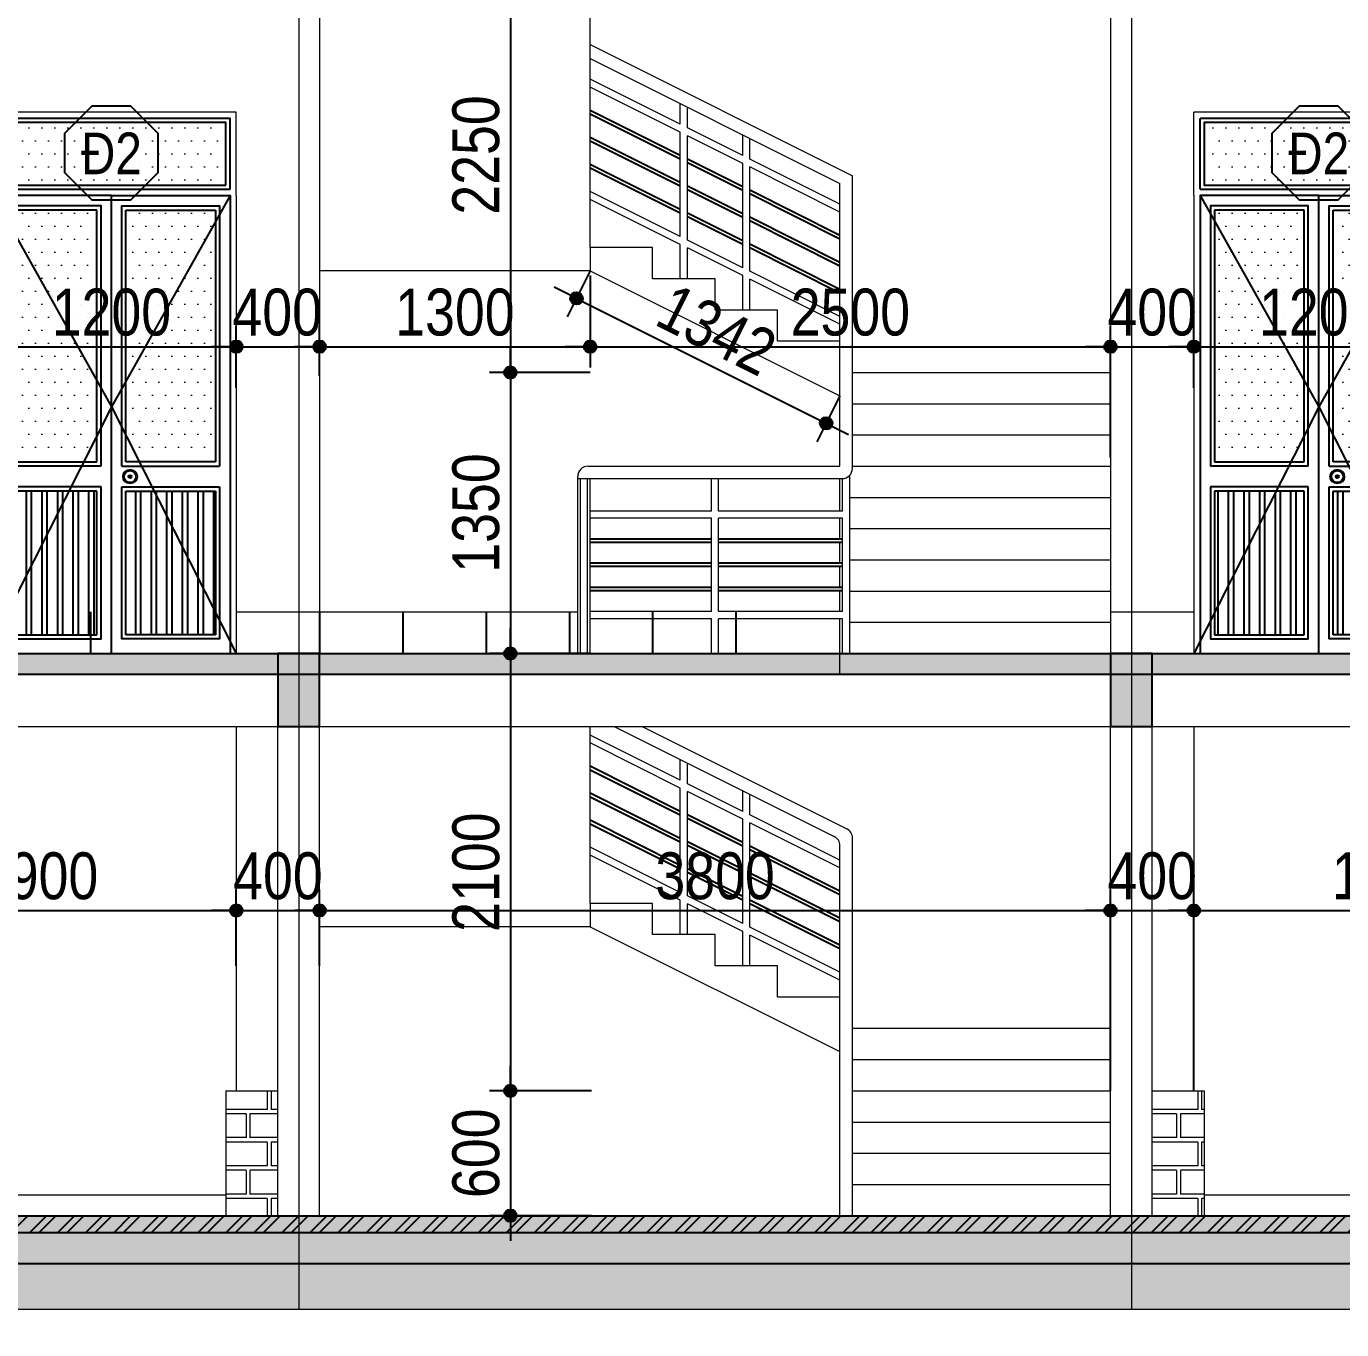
# Model space of a CAD drawing. Extents: x -79995 to 347433, y -157641 to 104789.
# Drawn here: x 90 to 6409, y -94928 to -88668 of the extents above; entities that cross this region are included whole.
import ezdxf
from ezdxf.enums import TextEntityAlignment as Align

# ---------------------------------------------------------------- set-up
doc = ezdxf.new("R2010")
doc.units = 0
doc.linetypes.add('ACAD_ISO10W100', pattern=[18, 12, -3, 0, -3])
doc.layers.get('DEFPOINTS').update_dxf_attribs({"linetype": 'CONTINUOUS'})
for name, color, linetype in [('009', 251, 'CONTINUOUS'), ('04', 4, 'CONTINUOUS'), ('DIM', 1, 'CONTINUOUS'), ('DOOR', 20, 'CONTINUOUS'), ('HACTH', 8, 'CONTINUOUS'), ('HATCH', 8, 'CONTINUOUS'), ('TAGS', 60, 'CONTINUOUS'), ('TUONG', 131, 'CONTINUOUS')]:
    doc.layers.add(name, color=color, linetype=linetype)
for name, color, linetype, lineweight in [('HACHT', 8, 'CONTINUOUS', 5), ('kinh', 153, 'CONTINUOUS', 13), ('NET-THAY', 2, 'CONTINUOUS', 13), ('TRUC', 24, 'CONTINUOUS', 0)]:
    doc.layers.add(name, color=color, linetype=linetype, lineweight=lineweight)
doc.styles.add('HEL-CONDENSE', font='')
doc.styles.add('VNI-HELVE-CONDENSEN', font='')
doc.styles.get('HEL-CONDENSE').set_extended_font_data('VNI-Helve-Condense')
doc.styles.get('VNI-HELVE-CONDENSEN').set_extended_font_data('VNI-Helve-Condense')
doc.dimstyles.new('D100', dxfattribs={"dimtxt": 225, "dimasz": 1.2, "dimexe": 100, "dimexo": 0, "dimgap": 50, "dimtad": 1, "dimdec": 0, "dimzin": 13, "dimdsep": 46, "dimtxsty": 'HEL-CONDENSE', "dimblk": 'D50', "dimcen": 0, "dimclrd": 1, "dimclre": 1, "dimclrt": 7, "dimadec": 0, "dimazin": 0, "dimtfac": 1, "dimtdec": 0, "dimtmove": 0, "dimatfit": 3, "dimldrblk": 'D50', "dimfxl": 1, "dimtolj": 1, "dimtzin": 13, "dimarcsym": 0})
pattern_1 = [(50, (-1313457.57, -279610.98), (182.184669, -15.939086), [19.05, -209.55]), (355, (-1313457.57, -279610.98), (-35.242826, 191.056643), [15.24, -167.64]), (100.451, (-1313442.39, -279612.3), (146.942502, 175.116688), [16.19, -178.09]), (46.1842, (-1313457.57, -279560.18), (271.07904, -42.042328), [28.575, -314.325]), (96.6356, (-1313434.98, -279563.68), (237.404234, 247.425556), [24.285, -267.135]), (351.184, (-1313457.57, -279560.18), (237.404606, 247.42512), [22.86, -251.46]), (21, (-1313432.17, -279572.88), (151.61488, -102.265519), [19.05, -209.55]), (326, (-1313432.17, -279572.88), (61.802028, 184.187966), [15.24, -167.64]), (71.4514, (-1313419.54, -279581.4), (213.41649, 81.922858), [16.19, -178.09]), (37.5, (-1313457.57, -279610.975), (3.0886033, 84.555039), [0, -165.608, 0, -170.18, 0, -168.275]), (7.5, (-1313457.57, -279610.975), (66.8196625, 100.180575), [0, -97.028, 0, -161.798, 0, -64.135]), (327.5, (-1313514.21, -279610.975), (135.590595, -5.728744), [0, -63.5, 0, -198.12, 0, -262.89]), (317.5, (-1313539.61, -279610.98), (148.129181, 25.426491), [0, -82.55, 0, -131.572, 0, -186.69])]
pattern_2 = [(37.5, (-1313457.57, -279610.975), (-3.2000626, 97.8826475), [0, -77.216, 0, -86.36, 0, -82.55]), (7.5, (-1313457.57, -279610.98), (89.904657, 143.36502), [0, -41.656, 0, -69.596, 0, -26.67]), (327.5, (-1313520.05, -279610.975), (158.198474, 0.287437), [0, -25.4, 0, -91.44, 0, -119.38]), (317.5, (-1313520.05, -279610.98), (152.71129, 44.585865), [0, -12.7, 0, -59.944, 0, -68.58])]
pattern_3 = [(45, (-1313457.57, -279610.975), (-67.351921, 67.351921), []), (45, (-1313412.67, -279610.975), (-67.351921, 67.351921), [])]
pattern_4 = [(180, (-1313457.57, -279910.98), (-3e-14, -270.968), [387.35, -19.05]), (180, (-1313457.57, -280025.28), (-3e-14, -270.968), [387.35, -19.05]), (180, (-1313559.17, -280046.46), (-3e-14, -270.968), [184.15, -19.05]), (180, (-1313559.17, -280160.76), (-3e-14, -270.968), [184.15, -19.05]), (270, (-1313457.57, -279910.98), (406.4, -7e-14), [114.3, -156.6672]), (270, (-1313438.5, -279910.98), (406.4, -7e-14), [114.3, -156.6672]), (270, (-1313559.17, -280046.46), (203.2, -4e-14), [114.3, -156.6672]), (270, (-1313540.12, -280046.46), (203.2, -4e-14), [114.3, -156.6672])]

# ---------------------------------------------------------------- blocks, each defined once
blk = doc.blocks.new('KH-CUADI')
at = {"layer": 'TAGS'}
blk.add_lwpolyline([(-124.3, 300), (-300, 124.3), (-300, -124.3), (-124.3, -300), (124.3, -300), (300, -124.3), (300, 124.3), (124.3, 300)], close=True, dxfattribs=at)
at = {"layer": 'TAGS', "style": 'VNI-HELVE-CONDENSEN'}
blk.add_attdef('D', text='', height=300, dxfattribs=at).set_placement((0, 0), align=Align.MIDDLE)
blk = doc.blocks.new('7')
at = {"layer": 'HATCH', "ltscale": 0.5}
h = blk.add_hatch(dxfattribs=at)
h.set_pattern_fill('ANSI32', color=256, scale=200, angle=45, style=0)
h.set_pattern_definition([(90, (-531059.8, 53674.22), (-75, 1e-14), []), (90, (-531034.8, 53699.22), (-75, 1e-14), [])])
h.paths.add_polyline_path([(-394.9, -1820), (-530, -1820), (-530, -2510), (-100, -2510), (-100, -2402.5)])
h.paths.add_polyline_path([(-100, -1820), (-394.9, -1820), (-100, -2402.5)], flags=17)
h.paths.add_polyline_path([(-670, -1820), (-805.1, -1820), (-1100, -2402.5), (-1100, -2510), (-670, -2510)])
h.paths.add_polyline_path([(-805.1, -1820), (-1100, -1820), (-1100, -2402.5)])
at = {"layer": 'kinh', "ltscale": 0.5}
h = blk.add_hatch(dxfattribs=at)
h.set_pattern_fill('DOTS', color=256, scale=1000, style=0)
h.set_pattern_definition([(0, (45757.98, -347217.66), (31.25, 62.5), [0, -62.5])])
h.paths.add_polyline_path([(-1140, -60), (-1140, -340), (-60, -340), (-60, -60)])
h = blk.add_hatch(dxfattribs=at)
h.set_pattern_fill('DOTS', color=256, scale=1000, style=0)
h.set_pattern_definition([(0, (45757.98, -347190.17), (31.25, 62.5), [0, -62.5])])
h.paths.add_polyline_path([(-1100, -472.5), (-1100, -1652.5), (-700, -1652.5), (-700, -472.5)])
h.paths.add_polyline_path([(-100, -1652.5), (-100, -472.5), (-500, -472.5), (-500, -1652.5)])
at = {"layer": 'DOOR'}
for p, q in [((-650, -1700), (-1120, -1700)), ((-550, -1700), (-80, -1700)), ((-650, -1800), (-1120, -1800)), ((-550, -1800), (-80, -1800))]:
    blk.add_line(p, q, dxfattribs=at)
for points in [[(-30, -370), (-30, -30), (-1170, -30)], [(-1170, -370), (-1170, -30)], [(-1170, -370), (-30, -370)], [(-600, -2600), (-600, -400), (-1170, -400), (-1170, -2600)], [(-600, -2600), (-600, -400), (-30, -400), (-30, -2600)], [(-650, -1700), (-650, -450), (-1120, -450), (-1120, -1700)], [(-550, -1700), (-550, -450), (-80, -450), (-80, -1700)], [(-1120, -1800), (-1120, -2530), (-650, -2530), (-650, -1800)], [(-80, -1800), (-80, -2530), (-550, -2530), (-550, -1800)]]:
    blk.add_lwpolyline(points, dxfattribs=at)
at = {"layer": 'HACTH'}
blk.add_lwpolyline([(-50, -350), (-50, -50), (-1150, -50), (-1150, -350), (-50, -350)], close=True, dxfattribs=at)
for points in [[(-1170, -400), (-600, -1415), (-1200, -2600)], [(-30, -400), (-600, -1415), (0, -2600)]]:
    blk.add_lwpolyline(points, dxfattribs=at)
for radius in [28.7, 7.25]:
    blk.add_circle((-510.6, -1750), radius, dxfattribs=at)
at = {"layer": 'HATCH'}
for p, q in [((-670, -470), (-1100, -470)), ((-1100, -470), (-1100, -1680)), ((-670, -1680), (-670, -470)), ((-530, -1680), (-530, -470)), ((-530, -470), (-100, -470)), ((-100, -470), (-100, -1680)), ((-1100, -1680), (-670, -1680)), ((-100, -1680), (-530, -1680)), ((-1100, -1820), (-1100, -2510)), ((-670, -1820), (-1100, -1820)), ((-670, -2510), (-670, -1820)), ((-530, -2510), (-530, -1820)), ((-530, -1820), (-100, -1820)), ((-100, -1820), (-100, -2510)), ((-1100, -2510), (-670, -2510)), ((-100, -2510), (-530, -2510))]:
    blk.add_line(p, q, dxfattribs=at)
at = {"layer": 'NET-THAY'}
for p, q in [((-1200, -400), (-1200, -2600)), ((0, -400), (0, -2600)), ((-600, -2600), (-1200, -2600)), ((-600, -2600), (0, -2600))]:
    blk.add_line(p, q, dxfattribs=at)
for points in [[(0, -400), (0, 0), (-1200, 0)], [(-1200, -400), (-1200, 0)], [(-505.4, -1750), (-514.7, -1750)]]:
    blk.add_lwpolyline(points, dxfattribs=at)
blk.add_circle((-510.6, -1750), 35.2, dxfattribs=at)
at = {"layer": 'TAGS', "linetype": 'Continuous'}
ref = blk.add_blockref('KH-CUADI', (-600.1, -196.3), dxfattribs=dict(at, xscale=0.75, yscale=0.75, zscale=0.75, rotation=180))
ref.add_attrib('D', 'Ñ2', dxfattribs={"color": 7, "height": 200, "style": 'VNI-HELVE-CONDENSEN'}).set_placement((-600.1, -196.3), align=Align.MIDDLE)
blk = doc.blocks.new('D50')
at = {"layer": 'DIM'}
blk.add_hatch(color=256, dxfattribs=at).paths.add_polyline_path([(25, 0, 1), (-25, 0, 1)])
blk.add_line((25, 0), (100, 0), dxfattribs=at)
blk.add_circle((0, 0), 25, dxfattribs=at)
blk = doc.blocks.new('*D1190')
at = {"layer": 'DEFPOINTS', "color": 0, "linetype": 'Continuous', "transparency": 16777216}
for p in [(1098.5, -90207.2), (-101.5, -90403.8), (1098.5, -90403.8)]:
    blk.add_point(p, dxfattribs=at)
at = {"layer": 'DIM', "color": 1, "linetype": 'Continuous', "lineweight": -2, "transparency": 16777216}
for p, q in [((-101.5, -90403.8), (-101.5, -90107.2)), ((1098.5, -90403.8), (1098.5, -90107.2)), ((-100.3, -90207.2), (1097.3, -90207.2))]:
    blk.add_line(p, q, dxfattribs=at)
at = {"layer": 'DIM', "color": 1, "linetype": 'Continuous', "lineweight": -2, "transparency": 16777216, "xscale": 1.199999999999999, "yscale": 1.199999999999999, "zscale": 1.199999999999999, "rotation": 180}
blk.add_blockref('D50', (-101.5, -90207.2), dxfattribs=at)
at = {"layer": 'DIM', "color": 1, "linetype": 'Continuous', "lineweight": -2, "transparency": 16777216, "xscale": 1.199999999999999, "yscale": 1.199999999999999, "zscale": 1.199999999999999}
blk.add_blockref('D50', (1098.5, -90207.2), dxfattribs=at)
at = {"layer": 'DIM', "color": 7, "linetype": 'Continuous', "transparency": 16777216, "insert": (498.5, -90042.3), "char_height": 225, "attachment_point": 5, "style": 'HEL-CONDENSE'}
blk.add_mtext('\\A1;1200', dxfattribs=at)
blk = doc.blocks.new('*D1191')
at = {"layer": 'DEFPOINTS', "color": 0, "linetype": 'Continuous', "transparency": 16777216}
for p in [(1498.5, -90207.2), (1498.5, -90347.4), (1098.5, -90403.8)]:
    blk.add_point(p, dxfattribs=at)
at = {"layer": 'DIM', "color": 1, "linetype": 'Continuous', "lineweight": -2, "transparency": 16777216}
for p, q in [((1098.5, -90403.8), (1098.5, -90107.2)), ((1498.5, -90347.4), (1498.5, -90107.2)), ((1099.7, -90207.2), (1497.3, -90207.2))]:
    blk.add_line(p, q, dxfattribs=at)
at = {"layer": 'DIM', "color": 1, "linetype": 'Continuous', "lineweight": -2, "transparency": 16777216, "xscale": 1.199999999999999, "yscale": 1.199999999999999, "zscale": 1.199999999999999, "rotation": 180}
blk.add_blockref('D50', (1098.5, -90207.2), dxfattribs=at)
at = {"layer": 'DIM', "color": 1, "linetype": 'Continuous', "lineweight": -2, "transparency": 16777216, "xscale": 1.199999999999999, "yscale": 1.199999999999999, "zscale": 1.199999999999999}
blk.add_blockref('D50', (1498.5, -90207.2), dxfattribs=at)
at = {"layer": 'DIM', "color": 7, "linetype": 'Continuous', "transparency": 16777216, "insert": (1295.1, -90042.3), "char_height": 225, "attachment_point": 5, "style": 'HEL-CONDENSE'}
blk.add_mtext('\\A1;400', dxfattribs=at)
blk = doc.blocks.new('*D1192')
at = {"layer": 'DEFPOINTS', "color": 0, "linetype": 'Continuous', "transparency": 16777216}
for p in [(2798.5, -89865), (2798.5, -90207.2), (1498.5, -90347.4)]:
    blk.add_point(p, dxfattribs=at)
at = {"layer": 'DIM', "color": 1, "linetype": 'Continuous', "lineweight": -2, "transparency": 16777216}
for p, q in [((2798.5, -89865), (2798.5, -90307.2)), ((1498.5, -90347.4), (1498.5, -90107.2)), ((1499.7, -90207.2), (2797.3, -90207.2))]:
    blk.add_line(p, q, dxfattribs=at)
at = {"layer": 'DIM', "color": 1, "linetype": 'Continuous', "lineweight": -2, "transparency": 16777216, "xscale": 1.199999999999999, "yscale": 1.199999999999999, "zscale": 1.199999999999999, "rotation": 180}
blk.add_blockref('D50', (1498.5, -90207.2), dxfattribs=at)
at = {"layer": 'DIM', "color": 1, "linetype": 'Continuous', "lineweight": -2, "transparency": 16777216, "xscale": 1.199999999999999, "yscale": 1.199999999999999, "zscale": 1.199999999999999}
blk.add_blockref('D50', (2798.5, -90207.2), dxfattribs=at)
at = {"layer": 'DIM', "color": 7, "linetype": 'Continuous', "transparency": 16777216, "insert": (2148.5, -90042.3), "char_height": 225, "attachment_point": 5, "style": 'HEL-CONDENSE'}
blk.add_mtext('\\A1;1300', dxfattribs=at)
blk = doc.blocks.new('*D1193')
at = {"layer": 'DEFPOINTS', "color": 0, "linetype": 'Continuous', "transparency": 16777216}
for p in [(2798.5, -89865), (5298.5, -90207.2), (5298.5, -90739.5)]:
    blk.add_point(p, dxfattribs=at)
at = {"layer": 'DIM', "color": 1, "linetype": 'Continuous', "lineweight": -2, "transparency": 16777216}
for p, q in [((2798.5, -89865), (2798.5, -90307.2)), ((5298.5, -90739.5), (5298.5, -90107.2)), ((2799.7, -90207.2), (5297.3, -90207.2))]:
    blk.add_line(p, q, dxfattribs=at)
at = {"layer": 'DIM', "color": 1, "linetype": 'Continuous', "lineweight": -2, "transparency": 16777216, "xscale": 1.199999999999999, "yscale": 1.199999999999999, "zscale": 1.199999999999999, "rotation": 180}
blk.add_blockref('D50', (2798.5, -90207.2), dxfattribs=at)
at = {"layer": 'DIM', "color": 1, "linetype": 'Continuous', "lineweight": -2, "transparency": 16777216, "xscale": 1.199999999999999, "yscale": 1.199999999999999, "zscale": 1.199999999999999}
blk.add_blockref('D50', (5298.5, -90207.2), dxfattribs=at)
at = {"layer": 'DIM', "color": 7, "linetype": 'Continuous', "transparency": 16777216, "insert": (4048.5, -90042.3), "char_height": 225, "attachment_point": 5, "style": 'HEL-CONDENSE'}
blk.add_mtext('\\A1;2500', dxfattribs=at)
blk = doc.blocks.new('*D1194')
at = {"layer": 'DEFPOINTS', "color": 0, "linetype": 'Continuous', "transparency": 16777216}
for p in [(5698.5, -90207.2), (5698.5, -90403.8), (5298.5, -90739.5)]:
    blk.add_point(p, dxfattribs=at)
at = {"layer": 'DIM', "color": 1, "linetype": 'Continuous', "lineweight": -2, "transparency": 16777216}
for p, q in [((5298.5, -90739.5), (5298.5, -90107.2)), ((5698.5, -90403.8), (5698.5, -90107.2)), ((5299.7, -90207.2), (5697.3, -90207.2))]:
    blk.add_line(p, q, dxfattribs=at)
at = {"layer": 'DIM', "color": 1, "linetype": 'Continuous', "lineweight": -2, "transparency": 16777216, "xscale": 1.199999999999999, "yscale": 1.199999999999999, "zscale": 1.199999999999999, "rotation": 180}
blk.add_blockref('D50', (5298.5, -90207.2), dxfattribs=at)
at = {"layer": 'DIM', "color": 1, "linetype": 'Continuous', "lineweight": -2, "transparency": 16777216, "xscale": 1.199999999999999, "yscale": 1.199999999999999, "zscale": 1.199999999999999}
blk.add_blockref('D50', (5698.5, -90207.2), dxfattribs=at)
at = {"layer": 'DIM', "color": 7, "linetype": 'Continuous', "transparency": 16777216, "insert": (5498.5, -90042.3), "char_height": 225, "attachment_point": 5, "style": 'HEL-CONDENSE'}
blk.add_mtext('\\A1;400', dxfattribs=at)
blk = doc.blocks.new('*D1195')
at = {"layer": 'DEFPOINTS', "color": 0, "linetype": 'Continuous', "transparency": 16777216}
for p in [(6898.5, -90207.2), (5698.5, -90403.8), (6898.5, -90654.5)]:
    blk.add_point(p, dxfattribs=at)
at = {"layer": 'DIM', "color": 1, "linetype": 'Continuous', "lineweight": -2, "transparency": 16777216}
for p, q in [((5698.5, -90403.8), (5698.5, -90107.2)), ((6898.5, -90654.5), (6898.5, -90107.2)), ((5699.7, -90207.2), (6897.3, -90207.2))]:
    blk.add_line(p, q, dxfattribs=at)
at = {"layer": 'DIM', "color": 1, "linetype": 'Continuous', "lineweight": -2, "transparency": 16777216, "xscale": 1.199999999999999, "yscale": 1.199999999999999, "zscale": 1.199999999999999, "rotation": 180}
blk.add_blockref('D50', (5698.5, -90207.2), dxfattribs=at)
at = {"layer": 'DIM', "color": 1, "linetype": 'Continuous', "lineweight": -2, "transparency": 16777216, "xscale": 1.199999999999999, "yscale": 1.199999999999999, "zscale": 1.199999999999999}
blk.add_blockref('D50', (6898.5, -90207.2), dxfattribs=at)
at = {"layer": 'DIM', "color": 7, "linetype": 'Continuous', "transparency": 16777216, "insert": (6298.5, -90042.3), "char_height": 225, "attachment_point": 5, "style": 'HEL-CONDENSE'}
blk.add_mtext('\\A1;1200', dxfattribs=at)
blk = doc.blocks.new('*D1201')
at = {"layer": 'DEFPOINTS', "color": 0, "linetype": 'Continuous', "transparency": 16777216}
for p in [(2564.1, -88080.7), (2415.3, -90330.7), (2798.2, -90330.7)]:
    blk.add_point(p, dxfattribs=at)
at = {"layer": 'DIM', "color": 1, "linetype": 'Continuous', "lineweight": -2, "transparency": 16777216}
for p, q in [((2564.1, -88080.7), (2315.3, -88080.7)), ((2415.3, -88081.9), (2415.3, -90329.5)), ((2798.2, -90330.7), (2315.3, -90330.7))]:
    blk.add_line(p, q, dxfattribs=at)
at = {"layer": 'DIM', "color": 1, "linetype": 'Continuous', "lineweight": -2, "transparency": 16777216, "xscale": 1.199999999999999, "yscale": 1.199999999999999, "zscale": 1.199999999999999}
for p, rotation in [((2415.3, -88080.7), 90), ((2415.3, -90330.7), 270)]:
    blk.add_blockref('D50', p, dxfattribs=dict(at, rotation=rotation))
at = {"layer": 'DIM', "color": 7, "linetype": 'Continuous', "transparency": 16777216, "insert": (2250.4, -89286.3), "char_height": 225, "attachment_point": 5, "rotation": 90, "style": 'HEL-CONDENSE'}
blk.add_mtext('\\A1;2250', dxfattribs=at)
blk = doc.blocks.new('*D1202')
at = {"layer": 'DEFPOINTS', "color": 0, "linetype": 'Continuous', "transparency": 16777216}
for p in [(2798.2, -90330.7), (2415.3, -91680.7), (2799.6, -91680.7)]:
    blk.add_point(p, dxfattribs=at)
at = {"layer": 'DIM', "color": 1, "linetype": 'Continuous', "lineweight": -2, "transparency": 16777216}
for p, q in [((2798.2, -90330.7), (2315.3, -90330.7)), ((2415.3, -90331.9), (2415.3, -91679.5)), ((2799.6, -91680.7), (2315.3, -91680.7))]:
    blk.add_line(p, q, dxfattribs=at)
at = {"layer": 'DIM', "color": 1, "linetype": 'Continuous', "lineweight": -2, "transparency": 16777216, "xscale": 1.199999999999999, "yscale": 1.199999999999999, "zscale": 1.199999999999999}
for p, rotation in [((2415.3, -90330.7), 90), ((2415.3, -91680.7), 270)]:
    blk.add_blockref('D50', p, dxfattribs=dict(at, rotation=rotation))
at = {"layer": 'DIM', "color": 7, "linetype": 'Continuous', "transparency": 16777216, "insert": (2250.4, -91005.7), "char_height": 225, "attachment_point": 5, "rotation": 90, "style": 'HEL-CONDENSE'}
blk.add_mtext('\\A1;1350', dxfattribs=at)
blk = doc.blocks.new('*D1203')
at = {"layer": 'DEFPOINTS', "color": 0, "linetype": 'Continuous', "transparency": 16777216}
for p in [(2799.6, -91680.7), (2415.3, -93780.7), (2805.3, -93780.7)]:
    blk.add_point(p, dxfattribs=at)
at = {"layer": 'DIM', "color": 1, "linetype": 'Continuous', "lineweight": -2, "transparency": 16777216}
for p, q in [((2799.6, -91680.7), (2315.3, -91680.7)), ((2415.3, -91681.9), (2415.3, -93779.5)), ((2805.3, -93780.7), (2315.3, -93780.7))]:
    blk.add_line(p, q, dxfattribs=at)
at = {"layer": 'DIM', "color": 1, "linetype": 'Continuous', "lineweight": -2, "transparency": 16777216, "xscale": 1.199999999999999, "yscale": 1.199999999999999, "zscale": 1.199999999999999}
for p, rotation in [((2415.3, -91680.7), 90), ((2415.3, -93780.7), 270)]:
    blk.add_blockref('D50', p, dxfattribs=dict(at, rotation=rotation))
at = {"layer": 'DIM', "color": 7, "linetype": 'Continuous', "transparency": 16777216, "insert": (2250.4, -92730.7), "char_height": 225, "attachment_point": 5, "rotation": 90, "style": 'HEL-CONDENSE'}
blk.add_mtext('\\A1;2100', dxfattribs=at)
blk = doc.blocks.new('*D1204')
at = {"layer": 'DEFPOINTS', "color": 0, "linetype": 'Continuous', "transparency": 16777216}
for p in [(2805.3, -93780.7), (2415.3, -94380.7), (2805.3, -94380.7)]:
    blk.add_point(p, dxfattribs=at)
at = {"layer": 'DIM', "color": 1, "linetype": 'Continuous', "lineweight": -2, "transparency": 16777216}
for p, q in [((2805.3, -93780.7), (2315.3, -93780.7)), ((2415.3, -93781.9), (2415.3, -94379.5)), ((2805.3, -94380.7), (2315.3, -94380.7))]:
    blk.add_line(p, q, dxfattribs=at)
at = {"layer": 'DIM', "color": 1, "linetype": 'Continuous', "lineweight": -2, "transparency": 16777216, "xscale": 1.199999999999999, "yscale": 1.199999999999999, "zscale": 1.199999999999999}
for p, rotation in [((2415.3, -93780.7), 90), ((2415.3, -94380.7), 270)]:
    blk.add_blockref('D50', p, dxfattribs=dict(at, rotation=rotation))
at = {"layer": 'DIM', "color": 7, "linetype": 'Continuous', "transparency": 16777216, "insert": (2250.4, -94080.7), "char_height": 225, "attachment_point": 5, "rotation": 90, "style": 'HEL-CONDENSE'}
blk.add_mtext('\\A1;600', dxfattribs=at)
blk = doc.blocks.new('*D1267')
at = {"layer": 'DEFPOINTS', "color": 0, "linetype": 'Continuous', "transparency": 16777216}
for p in [(7548.5, -94759.6), (5748.5, -95245.6), (7548.5, -95631.5)]:
    blk.add_point(p, dxfattribs=at)
at = {"layer": 'DIM', "color": 1, "linetype": 'Continuous', "lineweight": -2, "transparency": 16777216}
for p, q in [((7548.5, -94759.6), (7548.5, -95731.5)), ((5748.5, -95245.6), (5748.5, -95731.5)), ((5749.7, -95631.5), (7547.3, -95631.5))]:
    blk.add_line(p, q, dxfattribs=at)
at = {"layer": 'DIM', "color": 1, "linetype": 'Continuous', "lineweight": -2, "transparency": 16777216, "xscale": 1.199999999999999, "yscale": 1.199999999999999, "zscale": 1.199999999999999, "rotation": 180}
blk.add_blockref('D50', (5748.5, -95631.5), dxfattribs=at)
at = {"layer": 'DIM', "color": 1, "linetype": 'Continuous', "lineweight": -2, "transparency": 16777216, "xscale": 1.199999999999999, "yscale": 1.199999999999999, "zscale": 1.199999999999999}
blk.add_blockref('D50', (7548.5, -95631.5), dxfattribs=at)
at = {"layer": 'DIM', "color": 7, "linetype": 'Continuous', "transparency": 16777216, "insert": (6648.5, -95466.6), "char_height": 225, "attachment_point": 5, "style": 'HEL-CONDENSE'}
blk.add_mtext('\\A1;1800', dxfattribs=at)
blk = doc.blocks.new('*D1286')
at = {"layer": 'DEFPOINTS', "color": 0, "linetype": 'Continuous', "transparency": 16777216}
for p in [(1098.5, -92914.5), (-801.5, -93180.7), (1098.5, -93180.7)]:
    blk.add_point(p, dxfattribs=at)
at = {"layer": 'DIM', "color": 1, "linetype": 'Continuous', "lineweight": -2, "transparency": 16777216}
for p, q in [((-801.5, -93180.7), (-801.5, -92814.5)), ((1098.5, -93180.7), (1098.5, -92814.5)), ((-800.3, -92914.5), (1097.3, -92914.5))]:
    blk.add_line(p, q, dxfattribs=at)
at = {"layer": 'DIM', "color": 1, "linetype": 'Continuous', "lineweight": -2, "transparency": 16777216, "xscale": 1.199999999999999, "yscale": 1.199999999999999, "zscale": 1.199999999999999, "rotation": 180}
blk.add_blockref('D50', (-801.5, -92914.5), dxfattribs=at)
at = {"layer": 'DIM', "color": 1, "linetype": 'Continuous', "lineweight": -2, "transparency": 16777216, "xscale": 1.199999999999999, "yscale": 1.199999999999999, "zscale": 1.199999999999999}
blk.add_blockref('D50', (1098.5, -92914.5), dxfattribs=at)
at = {"layer": 'DIM', "color": 7, "linetype": 'Continuous', "transparency": 16777216, "insert": (148.5, -92749.6), "char_height": 225, "attachment_point": 5, "style": 'HEL-CONDENSE'}
blk.add_mtext('\\A1;1900', dxfattribs=at)
blk = doc.blocks.new('*D1287')
at = {"layer": 'DEFPOINTS', "color": 0, "linetype": 'Continuous', "transparency": 16777216}
for p in [(1498.5, -92914.5), (1098.5, -93180.7), (1498.5, -93180.7)]:
    blk.add_point(p, dxfattribs=at)
at = {"layer": 'DIM', "color": 1, "linetype": 'Continuous', "lineweight": -2, "transparency": 16777216}
for p, q in [((1098.5, -93180.7), (1098.5, -92814.5)), ((1498.5, -93180.7), (1498.5, -92814.5)), ((1099.7, -92914.5), (1497.3, -92914.5))]:
    blk.add_line(p, q, dxfattribs=at)
at = {"layer": 'DIM', "color": 1, "linetype": 'Continuous', "lineweight": -2, "transparency": 16777216, "xscale": 1.199999999999999, "yscale": 1.199999999999999, "zscale": 1.199999999999999, "rotation": 180}
blk.add_blockref('D50', (1098.5, -92914.5), dxfattribs=at)
at = {"layer": 'DIM', "color": 1, "linetype": 'Continuous', "lineweight": -2, "transparency": 16777216, "xscale": 1.199999999999999, "yscale": 1.199999999999999, "zscale": 1.199999999999999}
blk.add_blockref('D50', (1498.5, -92914.5), dxfattribs=at)
at = {"layer": 'DIM', "color": 7, "linetype": 'Continuous', "transparency": 16777216, "insert": (1298.5, -92749.6), "char_height": 225, "attachment_point": 5, "style": 'HEL-CONDENSE'}
blk.add_mtext('\\A1;400', dxfattribs=at)
blk = doc.blocks.new('*D1288')
at = {"layer": 'DEFPOINTS', "color": 0, "linetype": 'Continuous', "transparency": 16777216}
for p in [(5298.5, -92914.5), (1498.5, -93180.7), (5298.5, -93780.7)]:
    blk.add_point(p, dxfattribs=at)
at = {"layer": 'DIM', "color": 1, "linetype": 'Continuous', "lineweight": -2, "transparency": 16777216}
for p, q in [((1498.5, -93180.7), (1498.5, -92814.5)), ((5298.5, -93780.7), (5298.5, -92814.5)), ((1499.7, -92914.5), (5297.3, -92914.5))]:
    blk.add_line(p, q, dxfattribs=at)
at = {"layer": 'DIM', "color": 1, "linetype": 'Continuous', "lineweight": -2, "transparency": 16777216, "xscale": 1.199999999999999, "yscale": 1.199999999999999, "zscale": 1.199999999999999, "rotation": 180}
blk.add_blockref('D50', (1498.5, -92914.5), dxfattribs=at)
at = {"layer": 'DIM', "color": 1, "linetype": 'Continuous', "lineweight": -2, "transparency": 16777216, "xscale": 1.199999999999999, "yscale": 1.199999999999999, "zscale": 1.199999999999999}
blk.add_blockref('D50', (5298.5, -92914.5), dxfattribs=at)
at = {"layer": 'DIM', "color": 7, "linetype": 'Continuous', "transparency": 16777216, "insert": (3398.5, -92749.6), "char_height": 225, "attachment_point": 5, "style": 'HEL-CONDENSE'}
blk.add_mtext('\\A1;3800', dxfattribs=at)
blk = doc.blocks.new('*D1289')
at = {"layer": 'DEFPOINTS', "color": 0, "linetype": 'Continuous', "transparency": 16777216}
for p in [(5698.5, -92914.5), (5298.5, -93780.7), (5698.5, -93780.7)]:
    blk.add_point(p, dxfattribs=at)
at = {"layer": 'DIM', "color": 1, "linetype": 'Continuous', "lineweight": -2, "transparency": 16777216}
for p, q in [((5298.5, -93780.7), (5298.5, -92814.5)), ((5698.5, -93780.7), (5698.5, -92814.5)), ((5299.7, -92914.5), (5697.3, -92914.5))]:
    blk.add_line(p, q, dxfattribs=at)
at = {"layer": 'DIM', "color": 1, "linetype": 'Continuous', "lineweight": -2, "transparency": 16777216, "xscale": 1.199999999999999, "yscale": 1.199999999999999, "zscale": 1.199999999999999, "rotation": 180}
blk.add_blockref('D50', (5298.5, -92914.5), dxfattribs=at)
at = {"layer": 'DIM', "color": 1, "linetype": 'Continuous', "lineweight": -2, "transparency": 16777216, "xscale": 1.199999999999999, "yscale": 1.199999999999999, "zscale": 1.199999999999999}
blk.add_blockref('D50', (5698.5, -92914.5), dxfattribs=at)
at = {"layer": 'DIM', "color": 7, "linetype": 'Continuous', "transparency": 16777216, "insert": (5498.5, -92749.6), "char_height": 225, "attachment_point": 5, "style": 'HEL-CONDENSE'}
blk.add_mtext('\\A1;400', dxfattribs=at)
blk = doc.blocks.new('*D1290')
at = {"layer": 'DEFPOINTS', "color": 0, "linetype": 'Continuous', "transparency": 16777216}
for p in [(7598.5, -92914.5), (5698.5, -93780.7), (7598.5, -93780.7)]:
    blk.add_point(p, dxfattribs=at)
at = {"layer": 'DIM', "color": 1, "linetype": 'Continuous', "lineweight": -2, "transparency": 16777216}
for p, q in [((5698.5, -93780.7), (5698.5, -92814.5)), ((7598.5, -93780.7), (7598.5, -92814.5)), ((5699.7, -92914.5), (7597.3, -92914.5))]:
    blk.add_line(p, q, dxfattribs=at)
at = {"layer": 'DIM', "color": 1, "linetype": 'Continuous', "lineweight": -2, "transparency": 16777216, "xscale": 1.199999999999999, "yscale": 1.199999999999999, "zscale": 1.199999999999999, "rotation": 180}
blk.add_blockref('D50', (5698.5, -92914.5), dxfattribs=at)
at = {"layer": 'DIM', "color": 1, "linetype": 'Continuous', "lineweight": -2, "transparency": 16777216, "xscale": 1.199999999999999, "yscale": 1.199999999999999, "zscale": 1.199999999999999}
blk.add_blockref('D50', (7598.5, -92914.5), dxfattribs=at)
at = {"layer": 'DIM', "color": 7, "linetype": 'Continuous', "transparency": 16777216, "insert": (6648.5, -92749.6), "char_height": 225, "attachment_point": 5, "style": 'HEL-CONDENSE'}
blk.add_mtext('\\A1;1900', dxfattribs=at)
blk = doc.blocks.new('*D1345')
at = {"layer": 'DEFPOINTS', "color": 0, "linetype": 'Continuous', "transparency": 16777216}
for p in [(2798.5, -89842.5), (3998.5, -90442.5), (3932.4, -90574.7)]:
    blk.add_point(p, dxfattribs=at)
at = {"layer": 'DIM', "color": 1, "linetype": 'Continuous', "lineweight": -2, "transparency": 16777216}
for p, q in [((2798.5, -89842.5), (2687.7, -90064.1)), ((2733.5, -89975.2), (3931.3, -90574.1)), ((3998.5, -90442.5), (3887.7, -90664.1))]:
    blk.add_line(p, q, dxfattribs=at)
at = {"layer": 'DIM', "color": 1, "linetype": 'Continuous', "lineweight": -2, "transparency": 16777216, "xscale": 1.199999999999999, "yscale": 1.199999999999999, "zscale": 1.199999999999999}
for p, rotation in [((2732.4, -89974.7), 153.434948822922), ((3932.4, -90574.7), 333.434948822922)]:
    blk.add_blockref('D50', p, dxfattribs=dict(at, rotation=rotation))
at = {"layer": 'DIM', "color": 7, "linetype": 'Continuous', "transparency": 16777216, "insert": (3406.1, -90127.2), "char_height": 225, "attachment_point": 5, "rotation": 333.43495, "style": 'HEL-CONDENSE'}
blk.add_mtext('\\A1;1342', dxfattribs=at)

msp = doc.modelspace()

# ---------------------------------------------------------------- hatches: boundary and pattern name
at = {"layer": '009'}
h = msp.add_hatch(dxfattribs=at)
h.set_pattern_fill('ANSI32', color=256, scale=10, style=0)
h.set_pattern_definition(pattern_3)
h.paths.add_polyline_path([(5398.452, -94460.733), (5398.452, -94380.733), (1398.452, -94380.733), (1398.452, -94460.733)])
h.paths.add_polyline_path([(5398.452, -94380.733), (5398.452, -94460.733), (7898.452, -94460.733), (7898.452, -94380.733)])
h.paths.add_polyline_path([(7147.705, -94596.083), (7147.705, -94065.383), (7490.005, -94065.383), (7490.005, -94596.083)], flags=9)
h = msp.add_hatch(dxfattribs=at)
h.set_pattern_fill('ANSI32', color=256, scale=10, style=0)
h.set_pattern_definition(pattern_3)
h.paths.add_polyline_path([(-1101.548, -94380.733), (-1101.548, -94460.733), (1398.452, -94460.733), (1398.452, -94380.733)])
h = msp.add_hatch(dxfattribs=at)
h.set_pattern_fill('AR-HBONE', color=256, style=0)
h.set_pattern_definition([(45, (-1313457.57, -279610.98), (1e-14, 143.684098), [304.8, -101.6]), (135, (-1313385.73, -279539.13), (1e-14, 143.684098), [304.8, -101.6])])
h.paths.add_polyline_path([(-14701.548, -94830.733), (-14701.548, -94610.733), (-15386.532, -94610.733), (-15386.532, -94830.733)])
h.paths.add_polyline_path([(20998.452, -94830.733), (20998.452, -94610.733), (-14201.548, -94610.733), (-14201.548, -94830.733)])
h.paths.add_polyline_path([(21498.452, -94610.733), (21498.452, -94830.733), (21808.188, -94830.733), (21808.188, -94610.733)])
at = {"layer": '04'}
h = msp.add_hatch(dxfattribs=at)
h.set_pattern_fill('AR-CONC', color=256, style=0)
h.set_pattern_definition(pattern_1)
h.paths.add_polyline_path([(5398.452, -94380.733), (1398.452, -94380.733), (1398.452, -94460.733), (5398.452, -94460.733)])
h.paths.add_polyline_path([(7898.452, -94380.733), (5398.452, -94380.733), (5398.452, -94460.733), (7898.452, -94460.733)])
h.paths.add_polyline_path([(9508.866, -94380.733), (7898.452, -94380.733), (7898.452, -94460.733), (9508.866, -94460.733)])
h.paths.add_polyline_path([(13898.452, -94380.733), (10898.452, -94380.733), (10898.452, -94460.733), (13898.452, -94460.733)])
h.paths.add_polyline_path([(7147.705, -94596.083), (7147.705, -94065.383), (7490.005, -94065.383), (7490.005, -94596.083)], flags=9)
h = msp.add_hatch(dxfattribs=at)
h.set_pattern_fill('AR-SAND', color=256, scale=2, style=0)
h.set_pattern_definition(pattern_2)
h.paths.add_polyline_path([(1398.452, -94460.733), (1398.452, -94610.733), (5398.452, -94610.733), (5398.452, -94460.733)])
h.paths.add_polyline_path([(5398.452, -94460.733), (5398.452, -94610.733), (7898.452, -94610.733), (7898.452, -94460.733)])
h.paths.add_polyline_path([(9508.866, -94610.733), (9508.866, -94460.733), (7898.452, -94460.733), (7898.452, -94610.733)])
h.paths.add_polyline_path([(9508.866, -94460.733), (9508.866, -94610.733), (10898.452, -94610.733), (10898.452, -94460.733)])
h.paths.add_polyline_path([(7147.705, -94596.083), (7147.705, -94065.383), (7490.005, -94065.383), (7490.005, -94596.083)], flags=9)
h = msp.add_hatch(dxfattribs=at)
h.set_pattern_fill('AR-CONC', color=256, style=0)
h.set_pattern_definition(pattern_1)
h.paths.add_polyline_path([(-4101.548, -94380.733), (-7101.548, -94380.733), (-7101.548, -94460.733), (-4101.548, -94460.733)])
h.paths.add_polyline_path([(-2573.243, -94380.733), (-4101.548, -94380.733), (-4101.548, -94460.733), (-2573.243, -94460.733)])
h.paths.add_polyline_path([(-1101.548, -94380.733), (-2573.243, -94380.733), (-2573.243, -94460.733), (-1101.548, -94460.733)])
h.paths.add_polyline_path([(1398.452, -94380.733), (-1101.548, -94380.733), (-1101.548, -94460.733), (1398.452, -94460.733)])
h = msp.add_hatch(dxfattribs=at)
h.set_pattern_fill('AR-SAND', color=256, scale=2, style=0)
h.set_pattern_definition(pattern_2)
h.paths.add_polyline_path([(-4101.548, -94610.733), (-4101.548, -94460.733), (-7101.548, -94460.733), (-7101.548, -94610.733)])
h.paths.add_polyline_path([(-2573.243, -94610.733), (-2573.243, -94460.733), (-4101.548, -94460.733), (-4101.548, -94610.733)])
h.paths.add_polyline_path([(-2573.243, -94460.733), (-2573.243, -94610.733), (-1101.548, -94610.733), (-1101.548, -94460.733)])
h.paths.add_polyline_path([(1398.452, -94610.733), (1398.452, -94460.733), (-1101.548, -94460.733), (-1101.548, -94610.733)])
at = {"layer": 'HACHT'}
h = msp.add_hatch(dxfattribs=at)
h.set_pattern_fill('AR-BRELM', color=256, scale=2, angle=180, style=0)
h.set_pattern_definition(pattern_4)
h.paths.add_polyline_path([(1048.452, -93780.733), (1048.452, -94380.733), (1298.452, -94380.733), (1298.452, -93780.733)])
h = msp.add_hatch(dxfattribs=at)
h.set_pattern_fill('AR-BRELM', color=256, scale=2, angle=180, style=0)
h.set_pattern_definition(pattern_4)
h.paths.add_polyline_path([(5748.452, -94380.733), (5748.452, -93780.733), (5498.452, -93780.733), (5498.452, -94380.733)])
at = {"layer": 'TUONG'}
msp.add_hatch(color=256, dxfattribs=at).paths.add_polyline_path([(-13201.548, -91680.733), (19998.452, -91680.733), (19998.452, -91780.733), (-13201.548, -91780.733)])

# ---------------------------------------------------------------- linework, layer by layer
at = {"layer": '04'}
for p, q in [((-13001.548, -94380.733), (19898.452, -94380.733)), ((-13001.548, -94460.733), (19798.452, -94460.733))]:
    msp.add_line(p, q, dxfattribs=at)
at = {"layer": 'DOOR'}
for p, q in [((398.444, -91480.733), (398.444, -91680.733)), ((1498.448, -91480.733), (1498.448, -91680.733)), ((1898.448, -91480.733), (1898.448, -91680.733)), ((1898.448, -91480.733), (1898.448, -91680.733)), ((2298.448, -91480.733), (2298.448, -91680.733)), ((2698.448, -91480.733), (2698.448, -91680.733)), ((3098.448, -91480.733), (3098.448, -91680.733)), ((3498.448, -91480.733), (3498.448, -91680.733))]:
    msp.add_line(p, q, dxfattribs=at)
at = {"layer": 'HACTH'}
for p, q in [((3381.452, -91131.233), (2798.452, -91131.233)), ((3381.452, -91147.233), (2798.452, -91147.233)), ((4011.383, -91131.233), (3415.452, -91131.233)), ((4011.383, -91147.233), (3415.452, -91147.233)), ((3381.452, -91247.233), (2798.452, -91247.233)), ((4011.383, -91247.233), (3415.452, -91247.233)), ((3381.452, -91263.233), (2798.452, -91263.233)), ((4011.383, -91263.233), (3415.452, -91263.233)), ((3381.452, -91363.233), (2798.452, -91363.233)), ((4011.383, -91363.233), (3415.452, -91363.233)), ((3381.452, -91379.233), (2798.452, -91379.233)), ((4011.383, -91379.233), (3415.452, -91379.233))]:
    msp.add_line(p, q, dxfattribs=at)
for points in [[(3231.452, -89288.637), (2798.452, -89072.137)], [(3231.452, -89306.525), (2798.452, -89090.025)], [(3231.452, -89418.329), (2798.452, -89201.829)], [(3231.452, -89436.217), (2798.452, -89219.717)], [(3231.452, -89548.021), (2798.452, -89331.521)], [(3231.452, -89565.909), (2798.452, -89349.409)], [(3531.452, -89438.637), (3265.452, -89305.637)], [(3531.452, -89456.525), (3265.452, -89323.525)], [(3531.452, -89568.329), (3265.452, -89435.329)], [(3531.452, -89586.217), (3265.452, -89453.217)], [(3998.452, -89672.137), (3565.452, -89455.637)], [(3998.452, -89690.025), (3565.452, -89473.525)], [(3531.452, -89698.021), (3265.452, -89565.021)], [(3531.452, -89715.909), (3265.452, -89582.909)], [(3998.452, -89801.829), (3565.452, -89585.329)], [(3998.452, -89819.717), (3565.452, -89603.217)], [(3998.452, -89931.521), (3565.452, -89715.021)], [(3998.452, -89949.409), (3565.452, -89732.909)], [(3231.452, -92438.637), (2798.452, -92222.137)], [(3231.452, -92456.525), (2798.452, -92240.025)], [(3231.452, -92568.329), (2798.452, -92351.829)], [(3231.452, -92586.217), (2798.452, -92369.717)], [(3231.452, -92698.021), (2798.452, -92481.521)], [(3231.452, -92715.909), (2798.452, -92499.409)], [(3531.452, -92588.637), (3265.452, -92455.637)], [(3531.452, -92606.525), (3265.452, -92473.525)], [(3531.452, -92718.329), (3265.452, -92585.329)], [(3531.452, -92736.217), (3265.452, -92603.217)], [(3998.452, -92822.137), (3565.452, -92605.637)], [(3998.452, -92840.025), (3565.452, -92623.525)], [(3531.452, -92848.021), (3265.452, -92715.021)], [(3531.452, -92865.909), (3265.452, -92732.909)], [(3998.452, -92951.829), (3565.452, -92735.329)], [(3998.452, -92969.717), (3565.452, -92753.217)], [(3998.452, -93081.521), (3565.452, -92865.021)], [(3998.452, -93099.409), (3565.452, -92882.909)]]:
    msp.add_lwpolyline(points, dxfattribs=at)
at = {"layer": 'NET-THAY'}
for p, q in [((1498.452, -88430.733), (1498.452, -91680.733)), ((5298.452, -88430.733), (5298.452, -91680.733)), ((2798.452, -88755.733), (4058.452, -89385.733)), ((2798.452, -88822.815), (3998.452, -89422.815)), ((3231.452, -89138.82), (3231.452, -89039.315)), ((3265.452, -89155.82), (3265.452, -89056.315)), ((3231.452, -89677.713), (3231.452, -89176.833)), ((3265.452, -89694.713), (3265.452, -89193.833)), ((3531.452, -89288.82), (3531.452, -89189.315)), ((3565.452, -89305.82), (3565.452, -89206.315)), ((3531.452, -89827.713), (3531.452, -89326.833)), ((3565.452, -89844.713), (3565.452, -89343.833)), ((4058.452, -90790.733), (4058.452, -89385.733)), ((3998.452, -90780.733), (3998.452, -89422.815)), ((2798.452, -89730.733), (2798.452, -89842.537)), ((3231.452, -89880.733), (3231.452, -89715.726)), ((3265.452, -89880.733), (3265.452, -89732.726)), ((2798.452, -89842.537), (1498.452, -89842.537)), ((2798.452, -89842.537), (3998.452, -90442.537)), ((3531.452, -90030.733), (3531.452, -89865.726)), ((3565.452, -90030.733), (3565.452, -89882.726)), ((4058.452, -90330.733), (5298.452, -90330.733)), ((4058.452, -90480.733), (5298.452, -90480.733)), ((4058.452, -90630.733), (5298.452, -90630.733)), ((2788.452, -90780.733), (3998.452, -90780.733)), ((4058.452, -90780.733), (5298.452, -90780.733)), ((2738.452, -91680.733), (2738.452, -90830.733)), ((2738.452, -90840.733), (4008.452, -90840.733)), ((2751.383, -91680.733), (2751.383, -90840.733)), ((2785.383, -91680.733), (2785.383, -90840.733)), ((2798.452, -91680.733), (2798.452, -90840.733)), ((3381.452, -90997.233), (3381.452, -90840.733)), ((3415.452, -90997.233), (3415.452, -90840.733)), ((3998.452, -90997.233), (3998.452, -90840.733)), ((4011.383, -90997.233), (4011.383, -90840.733)), ((4045.383, -91680.733), (4045.383, -90824.44)), ((4045.383, -90930.733), (5298.452, -90930.733)), ((3381.452, -90997.233), (2798.452, -90997.233)), ((3381.452, -91031.233), (2798.452, -91031.233)), ((3381.452, -91479.233), (3381.452, -91031.233)), ((4011.383, -90997.233), (3415.452, -90997.233)), ((4011.383, -91031.233), (3415.452, -91031.233)), ((3415.452, -91479.233), (3415.452, -91031.233)), ((3998.452, -91131.233), (3998.452, -91031.233)), ((4011.383, -91479.233), (4011.383, -91031.233)), ((4045.383, -91080.733), (5298.452, -91080.733)), ((3998.452, -91247.233), (3998.452, -91147.233)), ((4045.383, -91230.733), (5298.452, -91230.733)), ((3998.452, -91363.233), (3998.452, -91263.233)), ((3998.452, -91479.233), (3998.452, -91379.233)), ((4045.383, -91380.733), (5298.452, -91380.733)), ((1098.452, -91480.733), (2738.452, -91480.733)), ((3381.452, -91479.233), (2798.452, -91479.233)), ((4011.383, -91479.233), (3415.452, -91479.233)), ((5298.452, -91480.733), (5698.452, -91480.733)), ((3381.452, -91513.233), (2798.452, -91513.233)), ((3381.452, -91680.733), (3381.452, -91513.233)), ((4011.383, -91513.233), (3415.452, -91513.233)), ((3415.452, -91680.733), (3415.452, -91513.233)), ((3998.452, -91780.733), (3998.452, -91513.233)), ((4011.383, -91680.733), (4011.383, -91513.233)), ((4045.383, -91530.733), (5298.452, -91530.733)), ((1298.452, -94380.733), (1298.452, -92030.733)), ((1498.452, -94380.733), (1498.452, -92030.733)), ((2914.288, -92030.733), (3970.813, -92558.996)), ((3048.452, -92030.733), (4030.813, -92521.914)), ((5298.452, -94380.733), (5298.452, -92030.733)), ((5498.452, -94380.733), (5498.452, -92030.733)), ((3231.452, -92288.82), (3231.452, -92189.315)), ((3265.452, -92305.82), (3265.452, -92206.315)), ((3231.452, -92827.713), (3231.452, -92326.833)), ((3265.452, -92844.713), (3265.452, -92343.833)), ((3531.452, -92438.82), (3531.452, -92339.315)), ((3565.452, -92455.82), (3565.452, -92356.315)), ((3531.452, -92977.713), (3531.452, -92476.833)), ((3565.452, -92994.713), (3565.452, -92493.833)), ((4058.452, -94380.733), (4058.452, -92566.635)), ((3998.452, -94380.733), (3998.452, -92603.717)), ((2798.452, -92880.733), (2798.452, -92992.537)), ((3231.452, -93030.733), (3231.452, -92865.726)), ((3265.452, -93030.733), (3265.452, -92882.726)), ((2798.452, -92992.537), (1498.452, -92992.537)), ((2798.452, -92992.537), (3998.452, -93592.537)), ((3531.452, -93180.733), (3531.452, -93015.726)), ((3565.452, -93180.733), (3565.452, -93032.726)), ((4058.452, -93480.733), (5298.452, -93480.733)), ((4058.452, -93630.733), (5298.452, -93630.733)), ((4058.452, -93780.733), (5298.452, -93780.733)), ((4058.452, -93930.733), (5298.452, -93930.733)), ((4058.452, -94080.733), (5298.452, -94080.733)), ((-751.548, -94280.733), (1048.452, -94280.733)), ((4058.452, -94230.733), (5298.452, -94230.733)), ((5748.452, -94280.733), (7548.452, -94280.733))]:
    msp.add_line(p, q, dxfattribs=at)
for points in [[(3998.452, -90330.733), (3998.452, -90180.733), (3698.452, -90180.733), (3698.452, -90030.733), (3398.452, -90030.733), (3398.452, -89880.733), (3098.452, -89880.733), (3098.452, -89730.733), (2798.452, -89730.733), (2798.452, -88180.733)], [(3231.452, -89138.82), (2798.452, -88922.32)], [(3231.452, -89176.833), (2798.452, -88960.333)], [(3531.452, -89288.82), (3265.452, -89155.82)], [(3531.452, -89326.833), (3265.452, -89193.833)], [(3998.452, -89522.32), (3565.452, -89305.82)], [(3998.452, -89560.333), (3565.452, -89343.833)], [(3231.452, -89677.713), (2798.452, -89461.213)], [(3231.452, -89715.726), (2798.452, -89499.226)], [(3531.452, -89827.713), (3265.452, -89694.713)], [(3531.452, -89865.726), (3265.452, -89732.726)], [(3998.452, -90061.213), (3565.452, -89844.713)], [(3998.452, -90099.226), (3565.452, -89882.726)], [(-13001.548, -92030.733), (19998.452, -92030.733)], [(1098.452, -92030.733), (1098.452, -93780.733)], [(3998.452, -93480.733), (3998.452, -93330.733), (3698.452, -93330.733), (3698.452, -93180.733), (3398.452, -93180.733), (3398.452, -93030.733), (3098.452, -93030.733), (3098.452, -92880.733), (2798.452, -92880.733), (2798.452, -92030.733)], [(5698.452, -92030.733), (5698.452, -93780.733)], [(3231.452, -92288.82), (2798.452, -92072.32)], [(3231.452, -92326.833), (2798.452, -92110.333)], [(3531.452, -92438.82), (3265.452, -92305.82)], [(3531.452, -92476.833), (3265.452, -92343.833)], [(3998.452, -92672.32), (3565.452, -92455.82)], [(3998.452, -92710.333), (3565.452, -92493.833)], [(3231.452, -92827.713), (2798.452, -92611.213)], [(3231.452, -92865.726), (2798.452, -92649.226)], [(3531.452, -92977.713), (3265.452, -92844.713)], [(3531.452, -93015.726), (3265.452, -92882.726)], [(3998.452, -93211.213), (3565.452, -92994.713)], [(3998.452, -93249.226), (3565.452, -93032.726)], [(1048.452, -93780.733), (1048.452, -94380.733)], [(1048.452, -93780.733), (1298.452, -93780.733)], [(5498.452, -93780.733), (5748.452, -93780.733)], [(5748.452, -93780.733), (5748.452, -94380.733)], [(1498.452, -94380.733), (5298.452, -94380.733)], [(19998.452, -94380.733), (5398.452, -94380.733)]]:
    msp.add_lwpolyline(points, dxfattribs=at)
for centre, start, end in [((2788.452, -90830.733), 90, 180), ((4008.452, -90790.733), 270, 0), ((3948.452, -92603.717), 0, 63.4349488), ((4008.452, -92566.635), 0, 63.4349488)]:
    msp.add_arc(centre, 50, start, end, dxfattribs=at)
at = {"layer": 'TRUC', "linetype": 'ACAD_ISO10W100', "ltscale": 0.2}
msp.add_lwpolyline([(-15386.532, -80769.167), (21808.188, -80769.167), (21808.188, -94830.733), (-15386.532, -94830.733)], close=True, dxfattribs=at)
for points in [[(1398.452, -80769.167), (1398.452, -94830.733)], [(1398.452, -80769.167), (1398.452, -94830.733)], [(5398.452, -80769.167), (5398.452, -94830.733)], [(-15386.532, -91680.733), (19998.452, -91680.733)], [(-15386.532, -91680.733), (21808.188, -91680.733)], [(-15386.532, -94380.733), (21808.188, -94380.733)]]:
    msp.add_lwpolyline(points, dxfattribs=at)
at = {"layer": 'TUONG', "color": 4}
for p, q in [((1298.452, -91830.733), (1298.452, -92030.733)), ((5298.452, -91830.733), (5298.452, -92030.733))]:
    msp.add_line(p, q, dxfattribs=at)
at = {"layer": 'TUONG'}
msp.add_lwpolyline([(-13201.548, -91680.733), (19998.452, -91680.733), (19998.452, -91780.733), (-13201.548, -91780.733)], close=True, dxfattribs=at)
at = {"layer": 'TUONG', "color": 4}
for points in [[(1498.452, -91680.733), (1298.452, -91680.733), (1298.452, -92030.733), (1498.452, -92030.733)], [(5498.452, -91680.733), (5298.452, -91680.733), (5298.452, -92030.733), (5498.452, -92030.733)]]:
    msp.add_lwpolyline(points, close=True, dxfattribs=at)
msp.add_lwpolyline([(-14201.548, -94610.733), (20998.452, -94610.733)], dxfattribs=at)
at = {"layer": 'TUONG'}
for points in [[(1498.452, -92030.733), (1298.452, -92030.733), (1498.452, -91680.733), (1298.452, -91680.733)], [(5498.452, -92030.733), (5298.452, -92030.733), (5498.452, -91680.733), (5298.452, -91680.733)]]:
    msp.add_trace(points, dxfattribs=at)

# ---------------------------------------------------------------- block references
at = {"layer": 'DOOR'}
for p in [(1098.452, -89080.733), (6898.452, -89080.733)]:
    msp.add_blockref('7', p, dxfattribs=at)

# ---------------------------------------------------------------- dimensions: what is measured, and where the dimension line sits
at = {"layer": 'DIM', "linetype": 'Continuous'}
dim = msp.add_linear_dim(base=(2415.336, -90330.733), p1=(2564.098, -88080.733), p2=(2798.199, -90330.733), angle=90, dimstyle='D100', override={"dimtmove": 1}, dxfattribs=at)
dim.commit()
dim.dimension.update_dxf_attribs({"geometry": '*D1201', "text_midpoint": (2415.336, -89286.315), "dimtype": 160})
dim = msp.add_aligned_dim(p1=(2798.452, -89842.537), p2=(3998.452, -90442.537), distance=-147.713, dimstyle='D100', override={"dimtmove": 1}, dxfattribs=at)
dim.commit()
dim.dimension.update_dxf_attribs({"geometry": '*D1345', "text_midpoint": (3406.139, -90127.164)})
for base, p1, p2, picture, middle in [((1098.452, -90207.237), (-101.548, -90403.804), (1098.452, -90403.804), '*D1190', (498.452, -90042.337)), ((2798.452, -90207.237), (1498.452, -90347.415), (2798.452, -89865.03), '*D1192', (2148.452, -90042.337)), ((5298.452, -90207.237), (2798.452, -89865.03), (5298.452, -90739.509), '*D1193', (4048.452, -90042.337)), ((6898.452, -90207.237), (5698.452, -90403.804), (6898.452, -90654.488), '*D1195', (6298.452, -90042.337)), ((1098.452, -92914.465), (-801.548, -93180.733), (1098.452, -93180.733), '*D1286', (148.452, -92749.565)), ((5298.452, -92914.465), (1498.452, -93180.733), (5298.452, -93780.733), '*D1288', (3398.452, -92749.565)), ((7598.452, -92914.465), (5698.452, -93780.733), (7598.452, -93780.733), '*D1290', (6648.452, -92749.565)), ((7548.452, -95631.539), (5748.452, -95245.587), (7548.452, -94759.635), '*D1267', (6648.452, -95466.639))]:
    dim = msp.add_linear_dim(base=base, p1=p1, p2=p2, dimstyle='D100', override={"dimtmove": 1}, dxfattribs=at)
    dim.commit()
    dim.dimension.update_dxf_attribs({"geometry": picture, "text_midpoint": middle})
for base, p1, p2, picture, middle in [((1498.452, -90207.237), (1098.452, -90403.804), (1498.452, -90347.415), '*D1191', (1295.068, -90207.237)), ((5698.452, -90207.237), (5298.452, -90739.509), (5698.452, -90403.804), '*D1194', (5498.452, -90207.237)), ((1498.452, -92914.465), (1098.452, -93180.733), (1498.452, -93180.733), '*D1287', (1298.452, -92914.465)), ((5698.452, -92914.465), (5298.452, -93780.733), (5698.452, -93780.733), '*D1289', (5498.452, -92914.465))]:
    dim = msp.add_linear_dim(base=base, p1=p1, p2=p2, dimstyle='D100', override={"dimtmove": 1}, dxfattribs=at)
    dim.commit()
    dim.dimension.update_dxf_attribs({"geometry": picture, "text_midpoint": middle, "dimtype": 160})
for base, p1, p2, picture, middle in [((2415.336, -91680.733), (2798.199, -90330.733), (2799.647, -91680.733), '*D1202', (2250.436, -91005.733)), ((2415.336, -93780.733), (2799.647, -91680.733), (2805.335, -93780.733), '*D1203', (2250.436, -92730.733)), ((2415.336, -94380.733), (2805.335, -93780.733), (2805.335, -94380.733), '*D1204', (2250.436, -94080.733))]:
    dim = msp.add_linear_dim(base=base, p1=p1, p2=p2, angle=90, dimstyle='D100', override={"dimtmove": 1}, dxfattribs=at)
    dim.commit()
    dim.dimension.update_dxf_attribs({"geometry": picture, "text_midpoint": middle})

doc.saveas('drawing.dxf')
